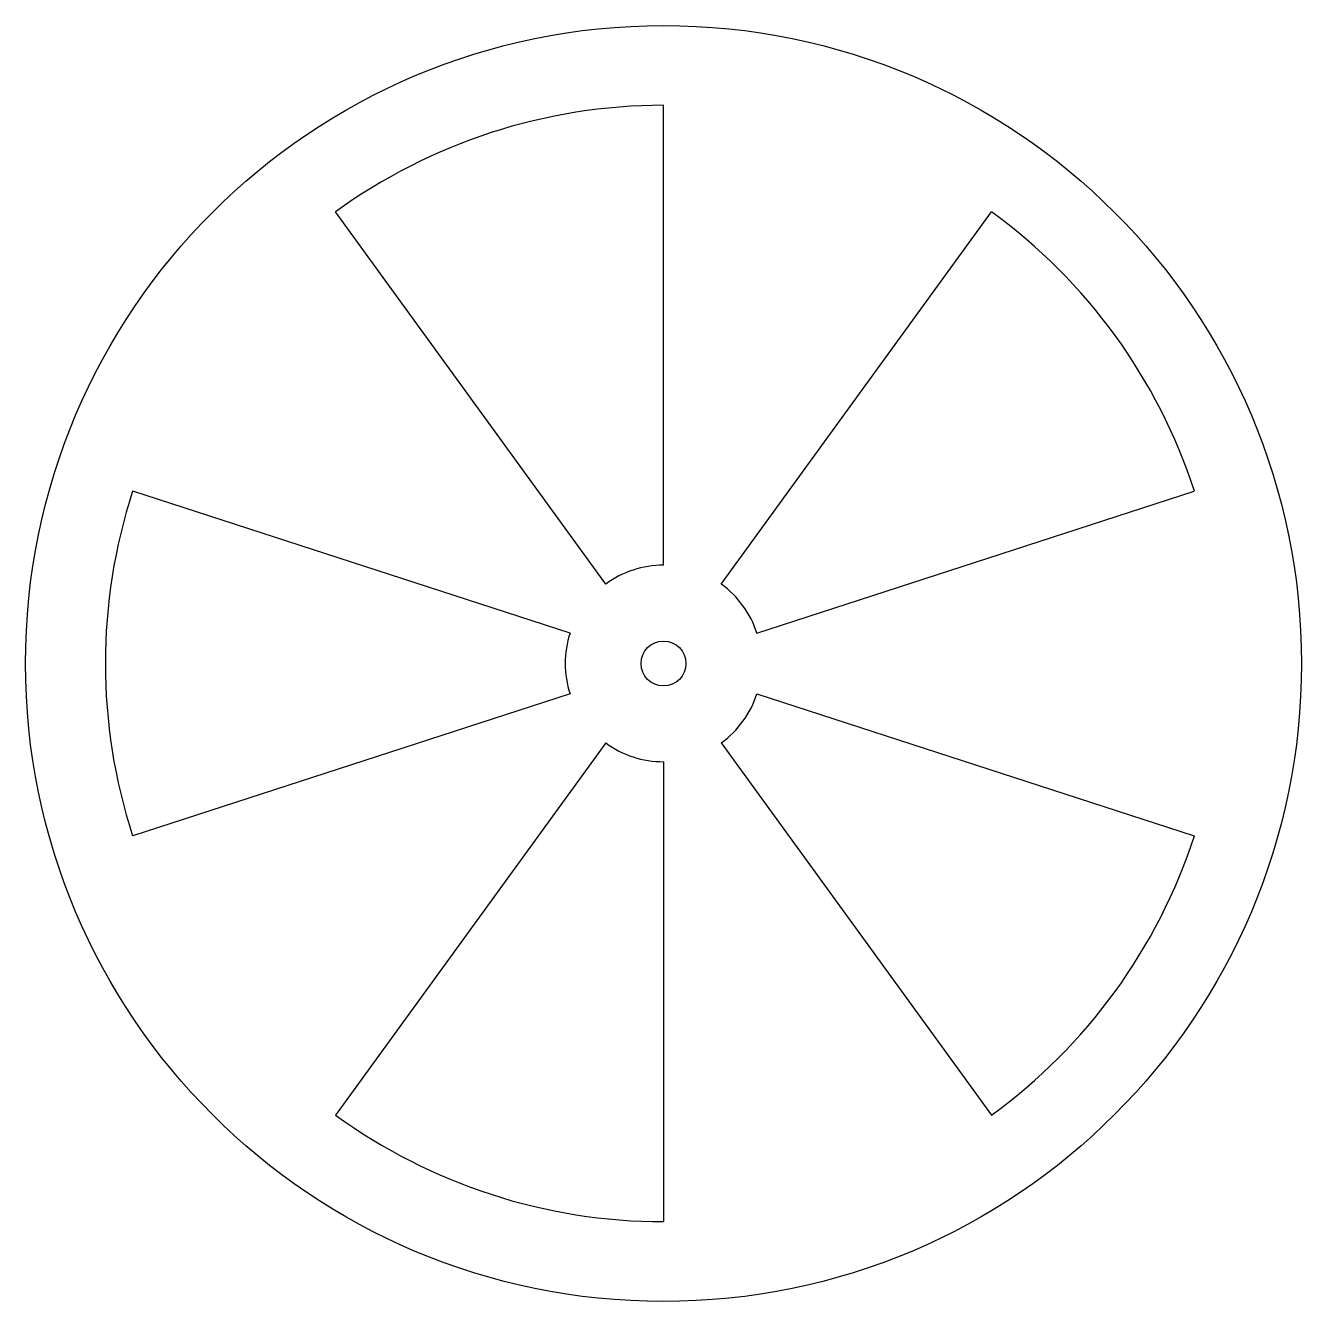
# Model space of a CAD drawing. Extents: x 2 to 52, y 247.1 to 297.1.
import ezdxf

# ---------------------------------------------------------------- set-up
doc = ezdxf.new("R2010")
doc.units = 0
doc.header["$LTSCALE"] = 12.7
doc.layers.add('VISIBLE', color=7, linetype='CONTINUOUS')

msp = doc.modelspace()

# ---------------------------------------------------------------- linework, layer by layer
at = {"layer": 'VISIBLE'}
for p, q in [((27.036, 275.919), (27.036, 293.94)), ((24.773, 275.183), (14.18, 289.763)), ((29.299, 275.183), (39.892, 289.763)), ((23.375, 273.258), (6.235, 278.827)), ((30.698, 273.258), (47.837, 278.827)), ((23.375, 270.879), (6.235, 265.31)), ((30.698, 270.879), (47.837, 265.31)), ((24.773, 268.954), (14.18, 254.374)), ((29.299, 268.954), (39.892, 254.374)), ((27.036, 268.219), (27.036, 250.197))]:
    msp.add_line(p, q, dxfattribs=at)
for radius in [25, 0.88]:
    msp.add_circle((27.036, 272.069), radius, dxfattribs=at)
for radius, start, end in [(21.872, 90, 126), (21.872, 18, 54), (21.872, 162, 198), (3.85, 90, 126), (3.85, 18, 54), (3.85, 162, 198), (3.85, 306, 342), (3.85, 234, 270), (21.872, 306, 342), (21.872, 234, 270)]:
    msp.add_arc((27.036, 272.069), radius, start, end, dxfattribs=at)

doc.saveas('drawing.dxf')
